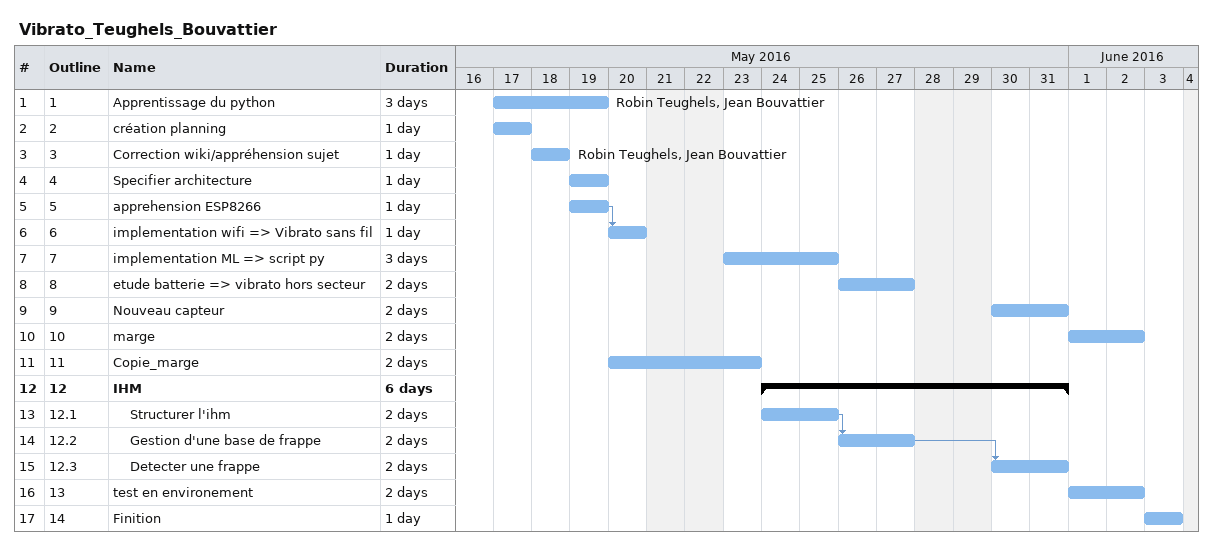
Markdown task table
Vibrato_Teughels_Bouvattier

| ID | WBS | Task | Duration | Start | Finish | Predecessors | Resources |
|---|---|---|---|---|---|---|---|
| 1 | 1 | Apprentissage du python | 3d | 2016-05-17 | 2016-05-19 |  | Robin Teughels, Jean Bouvattier |
| 2 | 2 | création planning | 1d | 2016-05-17 | 2016-05-17 |  |  |
| 3 | 3 | Correction wiki/appréhension sujet | 1d | 2016-05-18 | 2016-05-18 |  | Robin Teughels, Jean Bouvattier |
| 4 | 4 | Specifier architecture | 1d | 2016-05-19 | 2016-05-19 |  |  |
| 5 | 5 | apprehension ESP8266 | 1d | 2016-05-19 | 2016-05-19 |  |  |
| 6 | 6 | implementation wifi => Vibrato sans fil | 1d | 2016-05-20 | 2016-05-20 | 5 |  |
| 7 | 7 | implementation ML => script py | 3d | 2016-05-23 | 2016-05-25 |  |  |
| 8 | 8 | etude batterie => vibrato hors secteur | 2d | 2016-05-26 | 2016-05-27 |  |  |
| 9 | 9 | Nouveau capteur | 2d | 2016-05-30 | 2016-05-31 |  |  |
| 10 | 10 | marge | 2d | 2016-06-01 | 2016-06-02 |  |  |
| 11 | 11 | Copie_marge | 2d | 2016-05-20 | 2016-05-23 |  |  |
| 12 | 12 | **IHM** | 6d | 2016-05-24 | 2016-05-31 |  |  |
| 13 | 12.1 | Structurer l'ihm | 2d | 2016-05-24 | 2016-05-25 |  |  |
| 14 | 12.2 | Gestion d'une base de frappe | 2d | 2016-05-26 | 2016-05-27 | 13 |  |
| 15 | 12.3 | Detecter une frappe | 2d | 2016-05-30 | 2016-05-31 | 14 |  |
| 16 | 13 | test en environement | 2d | 2016-06-01 | 2016-06-02 |  |  |
| 17 | 14 | Finition | 1d | 2016-06-03 | 2016-06-03 |  |  |
